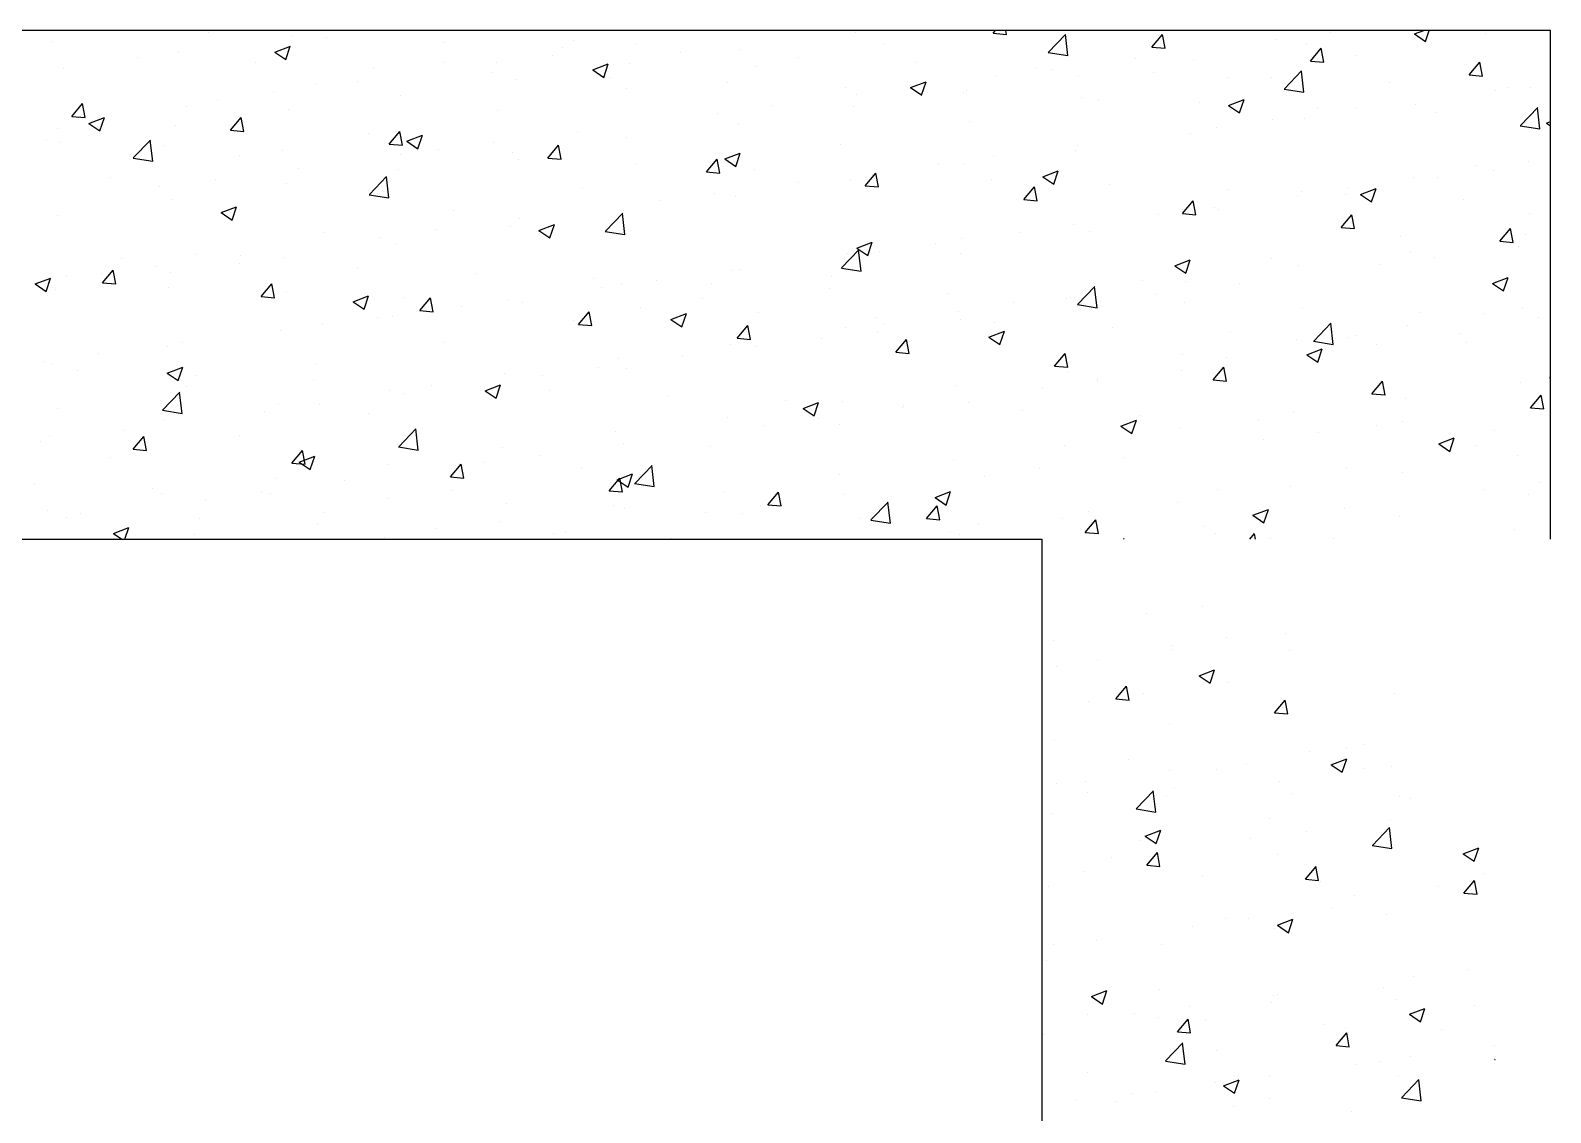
# Model space of a CAD drawing. Header units: millimetres. Extents: x 331487 to 517269, y 198509 to 399936.
# Drawn here: x 447247 to 447934, y 337949 to 338439 of the extents above; entities that cross this region are included whole.
import ezdxf

# ---------------------------------------------------------------- set-up
doc = ezdxf.new("R2010")
doc.units = ezdxf.units.MM
doc.header["$MEASUREMENT"] = 0
doc.layers.add('9th_Column', color=2, linetype='Continuous', lineweight=25)
doc.layers.add('COLUMN', color=6, linetype='Continuous')

msp = doc.modelspace()

# ---------------------------------------------------------------- linework, layer by layer
at = {"layer": '9th_Column'}
for p, q in [((447934.35, 338438.51), (442904.35, 338438.51)), ((447934.35, 338208.51), (447934.35, 338438.51)), ((443134.35, 338208.51), (447704.35, 338208.51)), ((447704.35, 338208.51), (447704.35, 332808.51))]:
    msp.add_line(p, q, dxfattribs=at)
at = {"layer": 'COLUMN', "color": 2, "linetype": 'Continuous'}
for p, q in [((447295.05, 338438.44), (447295.05, 338438.44)), ((447327.62, 338437.54), (447327.62, 338437.54)), ((447365.23, 338435.84), (447365.23, 338435.84)), ((447381, 338435.28), (447381, 338435.28)), ((447620.26, 338437.39), (447620.26, 338437.39)), ((447682.38, 338437.23), (447683.45, 338438.51)), ((447682.38, 338437.23), (447688.35, 338436.71)), ((447688.35, 338436.7), (447688.02, 338438.51)), ((447707.28, 338428.6), (447715.06, 338436.72)), ((447716.08, 338427.14), (447714.98, 338436.63)), ((447754.1, 338430.96), (447758.92, 338436.7)), ((447760.07, 338430.43), (447758.92, 338436.7)), ((447834.87, 338437.55), (447834.87, 338437.55)), ((447872.8, 338436.89), (447877.01, 338438.51)), ((447872.8, 338436.89), (447877.77, 338433.54)), ((447874.69, 338438.48), (447874.69, 338438.48)), ((447877.77, 338433.54), (447879.44, 338438.51)), ((447904.89, 338437.19), (447904.89, 338437.19)), ((447257.18, 338433.45), (447257.18, 338433.45)), ((447313.89, 338428.8), (447313.89, 338428.8)), ((447357.64, 338428.67), (447364.64, 338431.35)), ((447357.64, 338428.67), (447362.61, 338425.31)), ((447362.61, 338425.31), (447364.63, 338431.35)), ((447434.38, 338433.03), (447434.38, 338433.03)), ((447487.77, 338430.77), (447487.77, 338430.77)), ((447492.83, 338434.08), (447492.83, 338434.08)), ((447520.87, 338432.19), (447520.87, 338432.19)), ((447541.15, 338428.52), (447541.15, 338428.52)), ((447568.32, 338429.89), (447568.32, 338429.89)), ((447633.43, 338432.14), (447633.43, 338432.14)), ((447707.19, 338428.51), (447716.08, 338427.13)), ((447754.1, 338430.96), (447760.08, 338430.44)), ((447809.84, 338434.26), (447809.84, 338434.26)), ((447824.18, 338432.08), (447824.18, 338432.08)), ((447825.83, 338424.68), (447830.65, 338430.43)), ((447831.8, 338424.15), (447830.64, 338430.42)), ((447261.95, 338421.3), (447261.95, 338421.3)), ((447295.32, 338426.36), (447295.32, 338426.36)), ((447348.7, 338424.1), (447348.7, 338424.1)), ((447402.09, 338421.85), (447402.09, 338421.85)), ((447434.51, 338424.07), (447434.51, 338424.07)), ((447457.96, 338423.91), (447457.96, 338423.91)), ((447482.99, 338427.21), (447482.99, 338427.21)), ((447501.35, 338420.66), (447508.35, 338423.35)), ((447506.32, 338417.3), (447508.35, 338423.34)), ((447517.81, 338423.49), (447517.81, 338423.49)), ((447575.11, 338422.13), (447575.11, 338422.13)), ((447594.53, 338426.26), (447594.53, 338426.26)), ((447647.91, 338424), (447647.91, 338424)), ((447701.29, 338421.75), (447701.29, 338421.75)), ((447746.68, 338425.94), (447746.68, 338425.94)), ((447772.83, 338425.04), (447772.83, 338425.04)), ((447825.83, 338424.68), (447831.8, 338424.16)), ((447846.58, 338427.18), (447846.58, 338427.18)), ((447897.55, 338418.41), (447902.37, 338424.15)), ((447903.53, 338417.88), (447902.37, 338424.15)), ((447394.8, 338415.6), (447394.8, 338415.6)), ((447455.47, 338419.59), (447455.47, 338419.59)), ((447466.46, 338416.45), (447466.46, 338416.45)), ((447501.35, 338420.66), (447506.32, 338417.3)), ((447508.85, 338417.34), (447508.85, 338417.34)), ((447562.23, 338415.08), (447562.23, 338415.08)), ((447645.06, 338412.65), (447652.06, 338415.34)), ((447650.03, 338409.29), (447652.06, 338415.34)), ((447683.78, 338417.66), (447683.78, 338417.66)), ((447708.81, 338420.96), (447708.81, 338420.96)), ((447720.9, 338417.54), (447720.9, 338417.54)), ((447754.68, 338419.49), (447754.68, 338419.49)), ((447788.26, 338417.17), (447788.26, 338417.17)), ((447808.06, 338417.24), (447808.06, 338417.24)), ((447814, 338412.05), (447821.79, 338420.17)), ((447822.81, 338410.58), (447821.7, 338420.08)), ((447861.44, 338414.98), (447861.44, 338414.98)), ((447897.55, 338418.41), (447903.53, 338417.89)), ((447356.93, 338410.61), (447356.93, 338410.61)), ((447376.19, 338414.06), (447376.19, 338414.06)), ((447414.53, 338408.95), (447414.53, 338408.95)), ((447516.79, 338412.12), (447516.79, 338412.12)), ((447615.61, 338412.83), (447615.61, 338412.83)), ((447620.62, 338409.35), (447620.62, 338409.35)), ((447645.06, 338412.65), (447650.04, 338409.29)), ((447669, 338410.57), (447669, 338410.57)), ((447670.38, 338411.14), (447670.38, 338411.14)), ((447722.38, 338408.32), (447722.38, 338408.32)), ((447813.91, 338411.96), (447822.81, 338410.58)), ((447909.59, 338411.41), (447909.59, 338411.41)), ((447914.82, 338412.73), (447914.82, 338412.73)), ((447925.41, 338412.69), (447925.41, 338412.69)), ((447265.89, 338399.67), (447270.71, 338405.41)), ((447271.87, 338399.13), (447270.71, 338405.4)), ((447317.87, 338404.05), (447317.87, 338404.05)), ((447331.9, 338407.31), (447331.9, 338407.31)), ((447364.01, 338402.55), (447364.01, 338402.55)), ((447458.47, 338402.11), (447458.47, 338402.11)), ((447557.71, 338401.07), (447557.71, 338401.07)), ((447582.75, 338404.36), (447582.75, 338404.36)), ((447619.04, 338404.1), (447619.04, 338404.1)), ((447729.94, 338407.16), (447729.94, 338407.16)), ((447775.76, 338406.06), (447775.76, 338406.06)), ((447788.78, 338404.64), (447795.78, 338407.33)), ((447788.78, 338404.64), (447793.75, 338401.29)), ((447793.75, 338401.28), (447795.77, 338407.33)), ((447829.14, 338403.81), (447829.14, 338403.81)), ((447846.44, 338403.1), (447846.44, 338403.1)), ((447873.47, 338405.19), (447873.47, 338405.19)), ((447882.53, 338401.55), (447882.53, 338401.55)), ((447920.72, 338395.5), (447928.51, 338403.62)), ((447929.53, 338394.03), (447928.43, 338403.53)), ((447259.56, 338394.04), (447259.56, 338394.04)), ((447265.89, 338399.67), (447271.87, 338399.14)), ((447268.74, 338399), (447268.74, 338399)), ((447273.61, 338396.41), (447280.62, 338399.1)), ((447273.61, 338396.41), (447278.59, 338393.06)), ((447278.58, 338393.06), (447280.61, 338399.1)), ((447312.67, 338395.51), (447312.67, 338395.51)), ((447337.62, 338393.39), (447342.44, 338399.14)), ((447343.59, 338392.86), (447342.44, 338399.13)), ((447567.1, 338396.6), (447567.1, 338396.6)), ((447671.62, 338397.15), (447671.62, 338397.15)), ((447783.53, 338394.82), (447783.53, 338394.82)), ((447808.57, 338398.11), (447808.57, 338398.11)), ((447822.96, 338398.79), (447822.96, 338398.79)), ((447920.64, 338395.41), (447929.53, 338394.03)), ((447932.49, 338396.63), (447934.35, 338397.35)), ((447932.49, 338396.63), (447934.35, 338395.38)), ((447254.34, 338388.96), (447254.34, 338388.96)), ((447260.73, 338388.01), (447260.73, 338388.01)), ((447293.64, 338380.85), (447301.43, 338388.97)), ((447302.44, 338379.38), (447301.34, 338388.88)), ((447337.62, 338393.39), (447343.6, 338392.87)), ((447400.15, 338392.1), (447400.15, 338392.1)), ((447409.35, 338387.12), (447414.17, 338392.86)), ((447409.35, 338387.12), (447415.32, 338386.59)), ((447415.32, 338386.58), (447414.16, 338392.85)), ((447417.33, 338388.41), (447424.33, 338391.09)), ((447417.33, 338388.41), (447422.3, 338385.05)), ((447422.3, 338385.05), (447424.32, 338391.09)), ((447456.69, 338387.77), (447456.69, 338387.77)), ((447494.56, 338392.75), (447494.56, 338392.75)), ((447516.59, 338390.2), (447516.59, 338390.2)), ((447613.3, 338387.14), (447613.3, 338387.14)), ((447771.62, 338391.75), (447771.62, 338391.75)), ((447293.55, 338380.76), (447302.44, 338379.38)), ((447307.72, 338386.71), (447307.72, 338386.71)), ((447341.84, 338382.09), (447341.84, 338382.09)), ((447361.11, 338384.45), (447361.11, 338384.45)), ((447414.49, 338382.2), (447414.49, 338382.2)), ((447431.65, 338384.47), (447431.65, 338384.47)), ((447465.25, 338383.16), (447465.25, 338383.16)), ((447467.87, 338379.94), (447467.87, 338379.94)), ((447481.07, 338380.84), (447485.89, 338386.59)), ((447481.07, 338380.84), (447487.05, 338380.32)), ((447487.05, 338380.31), (447485.89, 338386.58)), ((447552.8, 338374.56), (447557.62, 338380.31)), ((447558.77, 338374.03), (447557.62, 338380.3)), ((447561.04, 338380.4), (447568.04, 338383.08)), ((447561.04, 338380.4), (447566.02, 338377.04)), ((447566.01, 338377.04), (447568.04, 338383.08)), ((447682.5, 338381.52), (447682.5, 338381.52)), ((447719.68, 338384.25), (447719.68, 338384.25)), ((447720.38, 338386.5), (447720.38, 338386.5)), ((447368.5, 338376.16), (447368.5, 338376.16)), ((447413.31, 338375.66), (447413.31, 338375.66)), ((447521.25, 338377.68), (447521.25, 338377.68)), ((447552.8, 338374.56), (447558.78, 338374.04)), ((447554.98, 338377.13), (447554.98, 338377.13)), ((447574.63, 338375.43), (447574.63, 338375.43)), ((447624.52, 338368.29), (447629.35, 338374.03)), ((447628.02, 338373.17), (447628.02, 338373.17)), ((447630.5, 338367.76), (447629.34, 338374.03)), ((447657.47, 338378.22), (447657.47, 338378.22)), ((447669.17, 338377.85), (447669.17, 338377.85)), ((447704.75, 338372.39), (447711.76, 338375.08)), ((447709.72, 338369.03), (447711.75, 338375.07)), ((447900.77, 338377.52), (447900.77, 338377.52)), ((447908.32, 338375.27), (447908.32, 338375.27)), ((447924.19, 338379.4), (447924.19, 338379.4)), ((447283.52, 338372.08), (447283.52, 338372.08)), ((447305.59, 338367.87), (447305.59, 338367.87)), ((447330.62, 338371.17), (447330.62, 338371.17)), ((447362.8, 338369.26), (447362.8, 338369.26)), ((447400.36, 338364.3), (447408.15, 338372.41)), ((447409.17, 338362.83), (447408.06, 338372.32)), ((447496.66, 338367.12), (447496.66, 338367.12)), ((447594.31, 338369.91), (447594.31, 338369.91)), ((447617.82, 338370.81), (447617.82, 338370.81)), ((447624.52, 338368.29), (447630.5, 338367.77)), ((447681.4, 338370.92), (447681.4, 338370.92)), ((447696.25, 338362.01), (447701.07, 338367.76)), ((447702.22, 338361.48), (447701.07, 338367.75)), ((447704.75, 338372.39), (447709.73, 338369.03)), ((447734.78, 338368.66), (447734.78, 338368.66)), ((447788.16, 338366.41), (447788.16, 338366.41)), ((447842.45, 338367.51), (447842.45, 338367.51)), ((447848.47, 338364.38), (447855.47, 338367.07)), ((447853.44, 338361.02), (447855.46, 338367.07)), ((447872.26, 338371.9), (447872.26, 338371.9)), ((447883.29, 338371.97), (447883.29, 338371.97)), ((447311.45, 338362.22), (447311.45, 338362.22)), ((447400.27, 338364.21), (447409.17, 338362.83)), ((447531.41, 338361.62), (447531.41, 338361.62)), ((447556.44, 338364.92), (447556.44, 338364.92)), ((447565.89, 338363.31), (447565.89, 338363.31)), ((447696.25, 338362.01), (447702.23, 338361.49)), ((447767.98, 338355.74), (447772.8, 338361.48)), ((447773.95, 338355.21), (447772.79, 338361.48)), ((447820.13, 338363.66), (447820.13, 338363.66)), ((447821.75, 338365.5), (447821.75, 338365.5)), ((447841.55, 338364.15), (447841.55, 338364.15)), ((447848.47, 338364.38), (447853.44, 338361.02)), ((447894.93, 338361.9), (447894.93, 338361.9)), ((447259.52, 338354.72), (447259.52, 338354.72)), ((447333.31, 338356.15), (447340.31, 338358.84)), ((447333.31, 338356.15), (447338.28, 338352.8)), ((447338.27, 338352.8), (447340.3, 338358.84)), ((447438.35, 338357.11), (447438.35, 338357.11)), ((447468.25, 338353.31), (447468.25, 338353.31)), ((447507.09, 338347.74), (447514.87, 338355.86)), ((447515.89, 338346.28), (447514.79, 338355.77)), ((447515.38, 338356.91), (447515.38, 338356.91)), ((447757.23, 338355.38), (447757.23, 338355.38)), ((447767.98, 338355.74), (447773.95, 338355.22)), ((447770.4, 338358.46), (447770.4, 338358.46)), ((447782.26, 338358.67), (447782.26, 338358.67)), ((447784.13, 338357.5), (447784.13, 338357.5)), ((447839.7, 338349.46), (447844.52, 338355.21)), ((447845.68, 338348.93), (447844.52, 338355.2)), ((447924.73, 338355.57), (447924.73, 338355.57)), ((447380.03, 338347.1), (447380.03, 338347.1)), ((447430.38, 338348.32), (447430.38, 338348.32)), ((447464.03, 338349.87), (447464.03, 338349.87)), ((447477.02, 338348.14), (447484.02, 338350.83)), ((447477.02, 338348.14), (447481.99, 338344.79)), ((447481.99, 338344.79), (447484.02, 338350.83)), ((447507, 338347.65), (447515.89, 338346.27)), ((447694.07, 338347.06), (447694.07, 338347.06)), ((447718.46, 338350.96), (447718.46, 338350.96)), ((447725.81, 338347.49), (447725.81, 338347.49)), ((447839.7, 338349.46), (447845.68, 338348.94)), ((447866.41, 338345.56), (447866.41, 338345.56)), ((447911.43, 338343.19), (447916.25, 338348.93)), ((447917.4, 338342.66), (447916.25, 338348.93)), ((447922.98, 338346.11), (447922.98, 338346.11)), ((447405.35, 338345.03), (447405.35, 338345.03)), ((447412.09, 338342.37), (447412.09, 338342.37)), ((447613.81, 338331.19), (447621.6, 338339.31)), ((447620.73, 338340.13), (447627.73, 338342.82)), ((447620.73, 338340.13), (447625.71, 338336.78)), ((447622.62, 338329.72), (447621.51, 338339.22)), ((447625.7, 338336.78), (447627.73, 338342.82)), ((447631.16, 338338.78), (447631.16, 338338.78)), ((447656.2, 338342.08), (447656.2, 338342.08)), ((447667.95, 338344.56), (447667.95, 338344.56)), ((447911.43, 338343.19), (447917.41, 338342.67)), ((447919.89, 338340.81), (447919.89, 338340.81)), ((447288.25, 338335.61), (447288.25, 338335.61)), ((447321.71, 338337.09), (447321.71, 338337.09)), ((447341.63, 338333.35), (447341.63, 338333.35)), ((447342.19, 338336.71), (447342.19, 338336.71)), ((447361.58, 338335.97), (447361.58, 338335.97)), ((447616.61, 338337.52), (447616.61, 338337.52)), ((447667.49, 338337.48), (447667.49, 338337.48)), ((447764.44, 338332.13), (447771.45, 338334.81)), ((447764.44, 338332.13), (447769.42, 338328.77)), ((447769.41, 338328.77), (447771.44, 338334.81)), ((447808.09, 338335.55), (447808.09, 338335.55)), ((447820.53, 338332.21), (447820.53, 338332.21)), ((447856.98, 338332.53), (447856.98, 338332.53)), ((447871.04, 338338.61), (447871.04, 338338.61)), ((447882.01, 338335.83), (447882.01, 338335.83)), ((447249.28, 338323.9), (447256.29, 338326.59)), ((447254.25, 338320.54), (447256.28, 338326.59)), ((447263.39, 338327.08), (447263.39, 338327.08)), ((447279.28, 338328.43), (447279.28, 338328.43)), ((447279.77, 338324.45), (447284.59, 338330.19)), ((447285.74, 338323.92), (447284.59, 338330.18)), ((447304.32, 338331.73), (447304.32, 338331.73)), ((447310.24, 338328.93), (447310.24, 338328.93)), ((447395.01, 338331.1), (447395.01, 338331.1)), ((447448.4, 338328.84), (447448.4, 338328.84)), ((447501.78, 338326.58), (447501.78, 338326.58)), ((447530.13, 338325.48), (447530.13, 338325.48)), ((447564.67, 338330.02), (447564.67, 338330.02)), ((447568.01, 338330.47), (447568.01, 338330.47)), ((447609.17, 338327.47), (447609.17, 338327.47)), ((447613.72, 338331.1), (447622.62, 338329.72)), ((447749.77, 338325.54), (447749.77, 338325.54)), ((447769.19, 338325.17), (447769.19, 338325.17)), ((447908.16, 338324.12), (447915.16, 338326.8)), ((447913.13, 338320.76), (447915.15, 338326.8)), ((447249.28, 338323.9), (447254.26, 338320.54)), ((447255.95, 338324.43), (447255.95, 338324.43)), ((447258.3, 338321.43), (447258.3, 338321.43)), ((447279.77, 338324.45), (447285.75, 338323.92)), ((447309.34, 338322.17), (447309.34, 338322.17)), ((447351.5, 338318.17), (447356.32, 338323.92)), ((447351.5, 338318.17), (447357.47, 338317.65)), ((447357.47, 338317.64), (447356.31, 338323.91)), ((447362.72, 338319.92), (447362.72, 338319.92)), ((447393, 338315.89), (447400, 338318.58)), ((447397.97, 338312.53), (447399.99, 338318.58)), ((447505.1, 338322.18), (447505.1, 338322.18)), ((447514.16, 338323.62), (447514.16, 338323.62)), ((447555.16, 338324.33), (447555.16, 338324.33)), ((447608.54, 338322.07), (447608.54, 338322.07)), ((447661.93, 338319.82), (447661.93, 338319.82)), ((447720.53, 338314.64), (447728.32, 338322.76)), ((447729.34, 338313.17), (447728.24, 338322.67)), ((447755.95, 338319.23), (447755.95, 338319.23)), ((447793.83, 338324.22), (447793.83, 338324.22)), ((447908.16, 338324.12), (447913.13, 338320.76)), ((447393, 338315.89), (447397.97, 338312.53)), ((447416.1, 338317.66), (447416.1, 338317.66)), ((447423.22, 338311.9), (447428.04, 338317.64)), ((447423.22, 338311.9), (447429.2, 338311.37)), ((447429.2, 338311.37), (447428.04, 338317.63)), ((447441.95, 338313.87), (447441.95, 338313.87)), ((447462.82, 338316.58), (447462.82, 338316.58)), ((447469.48, 338315.41), (447469.48, 338315.41)), ((447494.95, 338305.62), (447499.77, 338311.37)), ((447500.92, 338305.09), (447499.76, 338311.36)), ((447522.86, 338313.15), (447522.86, 338313.15)), ((447550.85, 338317.46), (447550.85, 338317.46)), ((447666.74, 338311.27), (447666.74, 338311.27)), ((447691.45, 338315.53), (447691.45, 338315.53)), ((447715.31, 338317.56), (447715.31, 338317.56)), ((447717.25, 338317.67), (447717.25, 338317.67)), ((447720.45, 338314.55), (447729.34, 338313.17)), ((447730.92, 338315.94), (447730.92, 338315.94)), ((447768.69, 338315.31), (447768.69, 338315.31)), ((447822.07, 338313.05), (447822.07, 338313.05)), ((447921.76, 338312.82), (447921.76, 338312.82)), ((447379.04, 338305.59), (447379.04, 338305.59)), ((447404.07, 338308.88), (447404.07, 338308.88)), ((447410.88, 338309.08), (447410.88, 338309.08)), ((447492.54, 338307.45), (447492.54, 338307.45)), ((447494.95, 338305.62), (447500.92, 338305.1)), ((447536.71, 338307.88), (447543.71, 338310.57)), ((447536.71, 338307.88), (447541.68, 338304.53)), ((447541.68, 338304.52), (447543.71, 338310.57)), ((447566.67, 338299.35), (447571.49, 338305.09)), ((447572.65, 338298.81), (447571.49, 338305.08)), ((447576.25, 338310.9), (447576.25, 338310.9)), ((447629.63, 338308.64), (447629.63, 338308.64)), ((447633.13, 338305.52), (447633.13, 338305.52)), ((447667.76, 338307.62), (447667.76, 338307.62)), ((447683.01, 338306.39), (447683.01, 338306.39)), ((447827.26, 338298.09), (447835.05, 338306.21)), ((447836.06, 338296.62), (447834.96, 338306.12)), ((447869.82, 338305.32), (447869.82, 338305.32)), ((447875.45, 338310.8), (447875.45, 338310.8)), ((447904.6, 338310.56), (447904.6, 338310.56)), ((447928.84, 338308.54), (447928.84, 338308.54)), ((447360.37, 338302.68), (447360.37, 338302.68)), ((447434.22, 338297.44), (447434.22, 338297.44)), ((447566.67, 338299.35), (447572.65, 338298.82)), ((447604.86, 338299.34), (447604.86, 338299.34)), ((447615.39, 338304.23), (447615.39, 338304.23)), ((447629.89, 338302.63), (447629.89, 338302.63)), ((447638.4, 338293.07), (447643.22, 338298.82)), ((447644.37, 338292.54), (447643.22, 338298.81)), ((447680.42, 338299.87), (447687.42, 338302.56)), ((447680.42, 338299.87), (447685.4, 338296.52)), ((447685.39, 338296.52), (447687.42, 338302.56)), ((447736.39, 338304.13), (447736.39, 338304.13)), ((447789.78, 338301.87), (447789.78, 338301.87)), ((447819.31, 338298.92), (447819.31, 338298.92)), ((447827.17, 338298), (447836.07, 338296.62)), ((447843.16, 338299.62), (447843.16, 338299.62)), ((447846.28, 338300.55), (447846.28, 338300.55)), ((447893.58, 338301.37), (447893.58, 338301.37)), ((447278.01, 338292.29), (447278.01, 338292.29)), ((447309.02, 338295.64), (447309.02, 338295.64)), ((447315.88, 338297.27), (447315.88, 338297.27)), ((447541.7, 338291.02), (447541.7, 338291.02)), ((447563.45, 338296.73), (447563.45, 338296.73)), ((447574.82, 338295.5), (447574.82, 338295.5)), ((447638.4, 338293.07), (447644.38, 338292.55)), ((447710.13, 338286.8), (447714.95, 338292.54)), ((447716.1, 338286.26), (447714.94, 338292.53)), ((447767.97, 338291.88), (447767.97, 338291.88)), ((447824.13, 338291.86), (447831.14, 338294.55)), ((447824.14, 338291.86), (447829.11, 338288.51)), ((447829.1, 338288.51), (447831.13, 338294.55)), ((447830.67, 338293.09), (447830.67, 338293.09)), ((447855.71, 338296.39), (447855.71, 338296.39)), ((447896.54, 338297.36), (447896.54, 338297.36)), ((447252.98, 338288.99), (447252.98, 338288.99)), ((447257.08, 338288.14), (447257.08, 338288.14)), ((447268.36, 338284.78), (447268.36, 338284.78)), ((447308.97, 338283.64), (447315.98, 338286.32)), ((447313.94, 338280.28), (447315.97, 338286.32)), ((447375.9, 338287.43), (447375.9, 338287.43)), ((447503.83, 338286.04), (447503.83, 338286.04)), ((447512.94, 338290.33), (447512.94, 338290.33)), ((447516.5, 338285.49), (447516.5, 338285.49)), ((447710.13, 338286.8), (447716.1, 338286.27)), ((447716.03, 338284.38), (447716.03, 338284.38)), ((447767.52, 338284.78), (447767.52, 338284.78)), ((447781.85, 338280.52), (447786.67, 338286.27)), ((447787.83, 338279.99), (447786.67, 338286.26)), ((447787.96, 338290.54), (447787.96, 338290.54)), ((447308.97, 338283.64), (447313.95, 338280.28)), ((447317.58, 338277.42), (447317.58, 338277.42)), ((447321.74, 338282.52), (447321.74, 338282.52)), ((447375.12, 338280.26), (447375.12, 338280.26)), ((447428.5, 338278.01), (447428.5, 338278.01)), ((447452.69, 338275.63), (447459.69, 338278.32)), ((447457.66, 338272.27), (447459.68, 338278.31)), ((447461.6, 338283.29), (447461.6, 338283.29)), ((447478.79, 338282.74), (447478.79, 338282.74)), ((447665.52, 338277.98), (447665.52, 338277.98)), ((447729.64, 338280.53), (447729.64, 338280.53)), ((447729.65, 338279.79), (447729.65, 338279.79)), ((447781.85, 338280.52), (447787.83, 338280)), ((447853.58, 338274.24), (447858.4, 338279.99)), ((447859.55, 338273.71), (447858.39, 338279.98)), ((447920.55, 338279.53), (447920.55, 338279.53)), ((447933.9, 338281.45), (447934.35, 338281.38)), ((447933.98, 338281.54), (447934.35, 338281.92)), ((447306.9, 338266.88), (447314.68, 338275)), ((447315.7, 338265.42), (447314.6, 338274.91)), ((447409.66, 338275.79), (447409.66, 338275.79)), ((447415.64, 338274.43), (447415.64, 338274.43)), ((447452.69, 338275.63), (447457.66, 338272.27)), ((447458.18, 338275.48), (447458.18, 338275.48)), ((447481.88, 338275.75), (447481.88, 338275.75)), ((447535.27, 338273.5), (447535.27, 338273.5)), ((447588.65, 338271.24), (447588.65, 338271.24)), ((447596.4, 338267.62), (447603.4, 338270.31)), ((447601.37, 338264.26), (447603.4, 338270.31)), ((447614.18, 338270.94), (447614.18, 338270.94)), ((447671.33, 338270.52), (447671.33, 338270.52)), ((447704.61, 338276.49), (447704.61, 338276.49)), ((447853.58, 338274.24), (447859.55, 338273.72)), ((447868.61, 338272.03), (447868.61, 338272.03)), ((447925.3, 338267.97), (447930.12, 338273.71)), ((447931.28, 338267.44), (447930.12, 338273.71)), ((447930.43, 338270.25), (447930.43, 338270.25)), ((447259.26, 338267.41), (447259.26, 338267.41)), ((447306.81, 338266.79), (447315.7, 338265.41)), ((447352.73, 338266.15), (447352.73, 338266.15)), ((447359.15, 338269.39), (447359.15, 338269.39)), ((447377.77, 338269.44), (447377.77, 338269.44)), ((447399.86, 338265.47), (447399.86, 338265.47)), ((447562.24, 338263.44), (447562.24, 338263.44)), ((447596.4, 338267.62), (447601.37, 338264.26)), ((447603.58, 338263.19), (447603.58, 338263.19)), ((447641.46, 338268.18), (447641.46, 338268.18)), ((447642.03, 338268.99), (447642.03, 338268.99)), ((447695.41, 338266.73), (447695.41, 338266.73)), ((447748.8, 338264.48), (447748.8, 338264.48)), ((447818.1, 338265.63), (447818.1, 338265.63)), ((447925.3, 338267.97), (447931.28, 338267.45)), ((447289.58, 338257.83), (447289.58, 338257.83)), ((447307.81, 338262.35), (447307.81, 338262.35)), ((447413.62, 338250.33), (447421.41, 338258.45)), ((447422.43, 338248.86), (447421.32, 338258.36)), ((447511.73, 338257.04), (447511.73, 338257.04)), ((447578.55, 338259.9), (447578.55, 338259.9)), ((447613.01, 338260.51), (447613.01, 338260.51)), ((447740.11, 338259.61), (447747.11, 338262.3)), ((447740.11, 338259.61), (447745.09, 338256.26)), ((447745.08, 338256.25), (447747.11, 338262.3)), ((447766.75, 338258.59), (447766.75, 338258.59)), ((447802.18, 338262.22), (447802.18, 338262.22)), ((447829.4, 338256.95), (447829.4, 338256.95)), ((447855.56, 338259.97), (447855.56, 338259.97)), ((447867.27, 338261.93), (447867.27, 338261.93)), ((447908.94, 338257.71), (447908.94, 338257.71)), ((447251.7, 338252.85), (447251.7, 338252.85)), ((447255.87, 338254.85), (447255.87, 338254.85)), ((447293.64, 338249.23), (447298.47, 338254.97)), ((447299.62, 338248.7), (447298.46, 338254.96)), ((447341.54, 338255.46), (447341.54, 338255.46)), ((447413.53, 338250.24), (447422.43, 338248.86)), ((447460.38, 338250), (447460.38, 338250)), ((447515.39, 338251.58), (447515.39, 338251.58)), ((447554.69, 338250.5), (447554.69, 338250.5)), ((447714.82, 338251.09), (447714.82, 338251.09)), ((447804.37, 338253.65), (447804.37, 338253.65)), ((447883.83, 338251.6), (447890.83, 338254.29)), ((447883.83, 338251.6), (447888.8, 338248.25)), ((447888.8, 338248.25), (447890.82, 338254.29)), ((447900.47, 338250.9), (447900.47, 338250.9)), ((447283.22, 338245.45), (447283.22, 338245.45)), ((447293.64, 338249.23), (447299.62, 338248.7)), ((447365.37, 338242.95), (447370.19, 338248.7)), ((447365.37, 338242.95), (447371.35, 338242.43)), ((447368.66, 338243.37), (447375.67, 338246.06)), ((447368.66, 338243.37), (447373.64, 338240.02)), ((447371.34, 338242.42), (447370.19, 338248.69)), ((447373.63, 338240.02), (447375.66, 338246.06)), ((447408.45, 338242.5), (447408.45, 338242.5)), ((447452.49, 338243.3), (447452.49, 338243.3)), ((447477.52, 338246.6), (447477.52, 338246.6)), ((447664.3, 338244.69), (447664.3, 338244.69)), ((447741.21, 338245.33), (447741.21, 338245.33)), ((447919.33, 338246.24), (447919.33, 338246.24)), ((447357.93, 338236.1), (447357.93, 338236.1)), ((447437.1, 338236.68), (447441.92, 338242.42)), ((447437.1, 338236.68), (447443.07, 338236.15)), ((447443.07, 338236.15), (447441.91, 338242.41)), ((447496.37, 338240.49), (447496.37, 338240.49)), ((447508.82, 338230.4), (447513.64, 338236.15)), ((447512.38, 338235.37), (447519.38, 338238.05)), ((447514.8, 338229.87), (447513.64, 338236.14)), ((447517.35, 338232.01), (447519.37, 338238.05)), ((447520.34, 338233.78), (447528.13, 338241.9)), ((447529.15, 338232.31), (447528.04, 338241.81)), ((447612.96, 338237.65), (447612.96, 338237.65)), ((447678.3, 338237.05), (447678.3, 338237.05)), ((447703.34, 338240.35), (447703.34, 338240.35)), ((447842.15, 338240.88), (447842.15, 338240.88)), ((447867.39, 338238.75), (447867.39, 338238.75)), ((447248.88, 338233.68), (447248.88, 338233.68)), ((447302.26, 338231.42), (447302.26, 338231.42)), ((447306.59, 338229.06), (447306.59, 338229.06)), ((447351.46, 338230), (447351.46, 338230)), ((447355.65, 338229.17), (447355.65, 338229.17)), ((447389.33, 338234.99), (447389.33, 338234.99)), ((447438.05, 338230.48), (447438.05, 338230.48)), ((447508.82, 338230.4), (447514.8, 338229.88)), ((447512.38, 338235.37), (447517.35, 338232.01)), ((447520.26, 338233.69), (447529.15, 338232.31)), ((447561.02, 338230.15), (447561.02, 338230.15)), ((447580.55, 338224.13), (447585.37, 338229.87)), ((447586.52, 338223.6), (447585.37, 338229.86)), ((447615.15, 338228.74), (447615.15, 338228.74)), ((447656.09, 338227.36), (447663.09, 338230.05)), ((447661.06, 338224), (447663.09, 338230.04)), ((447783.83, 338230.87), (447783.83, 338230.87)), ((447816.88, 338232.34), (447816.88, 338232.34)), ((447904.12, 338230.8), (447904.12, 338230.8)), ((447924.43, 338228.94), (447924.43, 338228.94)), ((447929.16, 338234.1), (447929.16, 338234.1)), ((447326.42, 338226.7), (447326.42, 338226.7)), ((447409.03, 338226.91), (447409.03, 338226.91)), ((447462.41, 338224.65), (447462.41, 338224.65)), ((447510.51, 338223.75), (447510.51, 338223.75)), ((447515.79, 338222.4), (447515.79, 338222.4)), ((447577.28, 338223.75), (447577.28, 338223.75)), ((447580.55, 338224.13), (447586.53, 338223.6)), ((447627.07, 338217.23), (447634.86, 338225.35)), ((447635.87, 338215.76), (447634.77, 338225.26)), ((447652.27, 338217.85), (447657.1, 338223.6)), ((447656.09, 338227.36), (447661.06, 338224)), ((447658.25, 338217.32), (447657.09, 338223.59)), ((447765.54, 338225.3), (447765.54, 338225.3)), ((447799.8, 338219.35), (447806.81, 338222.04)), ((447804.77, 338215.99), (447806.8, 338222.04)), ((447840.97, 338222.49), (447840.97, 338222.49)), ((447254.65, 338221.56), (447254.65, 338221.56)), ((447263.27, 338218.39), (447263.27, 338218.39)), ((447269.97, 338220.24), (447269.97, 338220.24)), ((447323.35, 338217.99), (447323.35, 338217.99)), ((447376.73, 338215.73), (447376.73, 338215.73)), ((447379.73, 338220.47), (447379.73, 338220.47)), ((447459.17, 338216.71), (447459.17, 338216.71)), ((447552.24, 338220.46), (447552.24, 338220.46)), ((447569.18, 338220.14), (447569.18, 338220.14)), ((447622.56, 338217.89), (447622.56, 338217.89)), ((447626.98, 338217.14), (447635.87, 338215.76)), ((447652.27, 338217.85), (447658.25, 338217.33)), ((447675.94, 338215.63), (447675.94, 338215.63)), ((447713.6, 338217.8), (447713.6, 338217.8)), ((447724, 338211.58), (447728.82, 338217.32)), ((447725.52, 338220.86), (447725.52, 338220.86)), ((447729.97, 338211.05), (447728.82, 338217.31)), ((447799.8, 338219.35), (447804.78, 338215.99)), ((447803.09, 338217.5), (447803.09, 338217.5)), ((447866.11, 338218.93), (447866.11, 338218.93)), ((447284.64, 338211.12), (447291.64, 338213.81)), ((447284.64, 338211.12), (447288.51, 338208.51)), ((447289.86, 338208.51), (447291.64, 338213.81)), ((447321.41, 338210.46), (447321.41, 338210.46)), ((447407.23, 338209.21), (447407.23, 338209.21)), ((447430.11, 338213.48), (447430.11, 338213.48)), ((447483.5, 338211.22), (447483.5, 338211.22)), ((447489.09, 338212.14), (447489.09, 338212.14)), ((447536.88, 338208.97), (447536.88, 338208.97)), ((447663.09, 338211.4), (447663.09, 338211.4)), ((447667.2, 338210.85), (447667.2, 338210.85)), ((447724, 338211.58), (447729.98, 338211.05)), ((447729.32, 338213.38), (447729.32, 338213.38)), ((447741.31, 338208.51), (447741.58, 338208.79)), ((447741.52, 338208.51), (447741.49, 338208.7)), ((447778.06, 338214.21), (447778.06, 338214.21)), ((447782.7, 338211.12), (447782.7, 338211.12)), ((447798.42, 338208.51), (447800.55, 338211.05)), ((447801.01, 338208.51), (447800.54, 338211.04)), ((447807.8, 338208.92), (447807.8, 338208.92)), ((447836.09, 338208.87), (447836.09, 338208.87)), ((447918.11, 338212.95), (447918.11, 338212.95)), ((447751.75, 338174.77), (447751.75, 338174.77)), ((447776.79, 338178.06), (447776.79, 338178.06)), ((447709.43, 338162.55), (447709.43, 338162.55)), ((447762.81, 338160.29), (447762.81, 338160.29)), ((447787.67, 338163.91), (447787.67, 338163.91)), ((447814.45, 338165.76), (447814.45, 338165.76)), ((447729.35, 338153.9), (447729.35, 338153.9)), ((447763.11, 338158.72), (447763.11, 338158.72)), ((447816.19, 338158.04), (447816.19, 338158.04)), ((447711.17, 338151.23), (447711.17, 338151.23)), ((447775.47, 338146.83), (447782.47, 338149.52)), ((447775.47, 338146.83), (447780.45, 338143.48)), ((447780.44, 338143.48), (447782.47, 338149.52)), ((447737.88, 338136.36), (447742.7, 338142.1)), ((447743.85, 338135.83), (447742.69, 338142.09)), ((447788.35, 338143.61), (447788.35, 338143.61)), ((447725.45, 338135.33), (447725.45, 338135.33)), ((447737.88, 338136.36), (447743.85, 338135.83)), ((447750.48, 338138.62), (447750.48, 338138.62)), ((447809.6, 338130.08), (447814.42, 338135.83)), ((447815.58, 338129.55), (447814.42, 338135.82)), ((447863.74, 338138.88), (447863.74, 338138.88)), ((447809.6, 338130.08), (447815.58, 338129.56)), ((447813.23, 338132.48), (447813.23, 338132.48)), ((447761.89, 338125.43), (447761.89, 338125.43)), ((447709.95, 338117.94), (447709.95, 338117.94)), ((447825.2, 338112.48), (447825.2, 338112.48)), ((447841.86, 338114.26), (447841.86, 338114.26)), ((447850.23, 338115.78), (447850.23, 338115.78)), ((447743.34, 338109.19), (447743.34, 338109.19)), ((447796.72, 338106.94), (447796.72, 338106.94)), ((447835.16, 338106.57), (447842.16, 338109.26)), ((447835.16, 338106.57), (447840.14, 338103.22)), ((447840.13, 338103.22), (447842.16, 338109.26)), ((447862.53, 338105.59), (447862.53, 338105.59)), ((447724.17, 338099.18), (447724.17, 338099.18)), ((447762.05, 338104.17), (447762.05, 338104.17)), ((447783.54, 338104.25), (447783.54, 338104.25)), ((447812.02, 338099.19), (447812.02, 338099.19)), ((447850.1, 338104.68), (447850.1, 338104.68)), ((447711.04, 338098.01), (447711.04, 338098.01)), ((447725.22, 338094.23), (447725.22, 338094.23)), ((447747.05, 338086.71), (447754.84, 338094.83)), ((447755.86, 338085.24), (447754.75, 338094.74)), ((447760.67, 338092.14), (447760.67, 338092.14)), ((447764.42, 338095.76), (447764.42, 338095.76)), ((447817.8, 338093.5), (447817.8, 338093.5)), ((447865.82, 338092.3), (447865.82, 338092.3)), ((447708.74, 338084.65), (447708.74, 338084.65)), ((447746.96, 338086.62), (447755.86, 338085.24)), ((447871.18, 338091.25), (447871.18, 338091.25)), ((447807.5, 338082.29), (447807.5, 338082.29)), ((447853.77, 338070.16), (447861.56, 338078.28)), ((447862.58, 338068.69), (447861.47, 338078.19)), ((447861.8, 338081.32), (447861.8, 338081.32)), ((447749.18, 338072.28), (447749.18, 338072.28)), ((447751.14, 338074.32), (447758.14, 338077.01)), ((447751.14, 338074.32), (447756.11, 338070.96)), ((447756.11, 338070.96), (447758.14, 338077)), ((447798.89, 338073.04), (447798.89, 338073.04)), ((447823.93, 338076.34), (447823.93, 338076.34)), ((447861.31, 338072.3), (447861.31, 338072.3)), ((447735.74, 338064.73), (447735.74, 338064.73)), ((447751.75, 338061.14), (447756.57, 338066.88)), ((447757.72, 338060.61), (447756.57, 338066.88)), ((447810.8, 338065.9), (447810.8, 338065.9)), ((447853.69, 338070.07), (447862.58, 338068.69)), ((447894.85, 338066.31), (447901.86, 338069)), ((447894.85, 338066.31), (447899.83, 338062.95)), ((447899.82, 338062.95), (447901.85, 338069)), ((447723.44, 338058.36), (447723.44, 338058.36)), ((447751.75, 338061.14), (447757.73, 338060.61)), ((447759.46, 338058.86), (447759.46, 338058.86)), ((447823.48, 338054.86), (447828.3, 338060.61)), ((447829.45, 338054.33), (447828.29, 338060.6)), ((447904.01, 338057.3), (447904.01, 338057.3)), ((447707.52, 338051.36), (447707.52, 338051.36)), ((447776.82, 338056.1), (447776.82, 338056.1)), ((447823.48, 338054.86), (447829.45, 338054.34)), ((447830.2, 338053.85), (447830.2, 338053.85)), ((447883.59, 338051.59), (447883.59, 338051.59)), ((447895.2, 338048.59), (447900.02, 338054.33)), ((447898.65, 338050.2), (447898.65, 338050.2)), ((447901.18, 338048.06), (447900.02, 338054.32)), ((447845.69, 338047.29), (447845.69, 338047.29)), ((447895.2, 338048.59), (447901.18, 338048.06)), ((447787.37, 338037.28), (447787.37, 338037.28)), ((447797.62, 338036.89), (447797.62, 338036.89)), ((447810.83, 338034.06), (447817.83, 338036.74)), ((447815.8, 338030.7), (447817.83, 338036.74)), ((447835.49, 338041.88), (447835.49, 338041.88)), ((447860.1, 338039.01), (447860.1, 338039.01)), ((447772.59, 338033.6), (447772.59, 338033.6)), ((447809.59, 338032.61), (447809.59, 338032.61)), ((447810.83, 338034.06), (447815.81, 338030.7)), ((447709.43, 338025.28), (447709.43, 338025.28)), ((447729.05, 338027.27), (447729.05, 338027.27)), ((447758.24, 338025.57), (447758.24, 338025.57)), ((447706.3, 338018.07), (447706.3, 338018.07)), ((447872.34, 338010.75), (447872.34, 338010.75)), ((447897.38, 338014.05), (447897.38, 338014.05)), ((447726.81, 338001.8), (447733.81, 338004.49)), ((447731.78, 337998.45), (447733.81, 338004.49)), ((447757.35, 338005.01), (447757.35, 338005.01)), ((447809.19, 338002.44), (447809.19, 338002.44)), ((447810.73, 338002.75), (447810.73, 338002.75)), ((447858.88, 338005.72), (447858.88, 338005.72)), ((447726.81, 338001.8), (447731.78, 337998.45)), ((447771.31, 337997.45), (447771.31, 337997.45)), ((447808.37, 337999.32), (447808.37, 337999.32)), ((447864.11, 338000.49), (447864.11, 338000.49)), ((447870.52, 337993.79), (447877.52, 337996.48)), ((447875.49, 337990.44), (447877.52, 337996.48)), ((447899.88, 337997.64), (447899.88, 337997.64)), ((447725.05, 337993.83), (447725.05, 337993.83)), ((447746.28, 337994.16), (447746.28, 337994.16)), ((447757.03, 337992.28), (447757.03, 337992.28)), ((447765.63, 337985.92), (447770.45, 337991.66)), ((447771.6, 337985.39), (447770.44, 337991.66)), ((447778.43, 337991.57), (447778.43, 337991.57)), ((447831.82, 337989.32), (447831.82, 337989.32)), ((447870.52, 337993.79), (447875.5, 337990.44)), ((447705.09, 337984.78), (447705.09, 337984.78)), ((447765.63, 337985.92), (447771.6, 337985.4)), ((447837.35, 337979.64), (447842.17, 337985.39)), ((447841.56, 337987.63), (447841.56, 337987.63)), ((447843.33, 337979.11), (447842.17, 337985.38)), ((447885.2, 337987.06), (447885.2, 337987.06)), ((447760.31, 337972.75), (447768.1, 337980.87)), ((447769.11, 337971.28), (447768.01, 337980.78)), ((447783.24, 337977.62), (447783.24, 337977.62)), ((447837.35, 337979.64), (447843.33, 337979.12)), ((447871.07, 337974.61), (447871.07, 337974.61)), ((447908.94, 337979.59), (447908.94, 337979.59)), ((447724.93, 337967.61), (447724.93, 337967.61)), ((447760.22, 337972.66), (447769.11, 337971.28)), ((447846.04, 337971.31), (447846.04, 337971.31)), ((447857.66, 337972.43), (447857.66, 337972.43)), ((447909.08, 337973.37), (447909.35, 337973.69)), ((447909.08, 337973.37), (447909.35, 337973.34)), ((447782.88, 337963), (447782.88, 337963)), ((447786.5, 337961.54), (447793.5, 337964.23)), ((447786.5, 337961.54), (447791.47, 337958.19)), ((447791.47, 337958.19), (447793.5, 337964.23)), ((447807.15, 337966.03), (447807.15, 337966.03)), ((447865.52, 337965.67), (447865.52, 337965.67)), ((447867.03, 337956.2), (447874.82, 337964.31)), ((447875.84, 337954.73), (447874.73, 337964.23)), ((447719.97, 337954.72), (447719.97, 337954.72)), ((447737.45, 337954.17), (447737.45, 337954.17)), ((447745.01, 337958.01), (447745.01, 337958.01)), ((447755.81, 337958.99), (447755.81, 337958.99)), ((447807.21, 337955.66), (447807.21, 337955.66)), ((447866.95, 337956.11), (447875.84, 337954.73)), ((447790.84, 337951.92), (447790.84, 337951.92)), ((447844.22, 337949.66), (447844.22, 337949.66))]:
    msp.add_line(p, q, dxfattribs=at)

doc.saveas('drawing.dxf')
